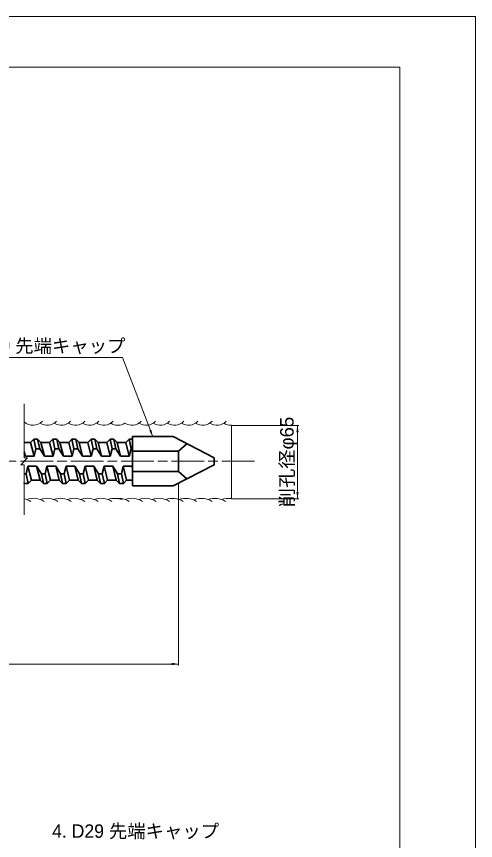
# Model space of a CAD drawing. Units: millimetres at full size, sheet at 1:2; details may follow other scales. Extents: x 1999 to 3681, y 931 to 2119.
# Drawn here: x 3344 to 3681, y 1513 to 2119 of the extents above; entities that cross this region are included whole.
import ezdxf
from ezdxf.enums import TextEntityAlignment as Align

# ---------------------------------------------------------------- set-up
doc = ezdxf.new("R2010")
doc.units = ezdxf.units.MM
doc.header["$LTSCALE"] = 2
doc.linetypes.add('CHAIN', pattern=[18.5, 12, -1.5, 3.5, -1.5])
for name, color, linetype, lineweight in [('1外形線', 7, 'Continuous', 35), ('2細い実線', 3, 'Continuous', 20), ('4中心線', 1, 'CHAIN', 15), ('6寸法線', 4, 'Continuous', 13), ('7 枠・タイトル', 7, 'Continuous', 13), ('Defpoints_2', 7, 'Continuous', 13)]:
    doc.layers.add(name, color=color, linetype=linetype, lineweight=lineweight)
doc.styles.add('ＭＳ Ｐゴシック', font='')
doc.styles.get('ＭＳ Ｐゴシック').set_extended_font_data('MS PGothic')

# ---------------------------------------------------------------- blocks, each defined once
blk = doc.blocks.new('filled_arrow')
at = {"color": 0, "linetype": 'Continuous', "lineweight": -2}
blk.add_solid([(7.5, 1.25), (0, 0), (7.5, -1.25)], dxfattribs=at)

msp = doc.modelspace()

# ---------------------------------------------------------------- linework, layer by layer
at = {"layer": '1外形線'}
for p, q in [((3356.401, 1808.065), (3354.001, 1805.665)), ((3356.401, 1808.065), (3357.903, 1801.115)), ((3356.401, 1808.065), (3359.201, 1808.065)), ((3359.201, 1808.065), (3360.703, 1801.115)), ((3359.201, 1808.065), (3361.601, 1805.665)), ((3370.401, 1808.065), (3368.001, 1805.665)), ((3370.401, 1808.065), (3371.903, 1801.115)), ((3370.401, 1808.065), (3373.201, 1808.065)), ((3373.201, 1808.065), (3374.703, 1801.115)), ((3373.201, 1808.065), (3375.601, 1805.665)), ((3384.401, 1808.065), (3382.001, 1805.665)), ((3384.401, 1808.065), (3385.903, 1801.115)), ((3384.401, 1808.065), (3387.201, 1808.065)), ((3387.201, 1808.065), (3388.703, 1801.115)), ((3387.201, 1808.065), (3389.601, 1805.665)), ((3398.401, 1808.065), (3396.001, 1805.665)), ((3398.401, 1808.065), (3399.903, 1801.115)), ((3398.401, 1808.065), (3401.201, 1808.065)), ((3401.201, 1808.065), (3402.703, 1801.115)), ((3401.201, 1808.065), (3403.601, 1805.665)), ((3412.401, 1808.065), (3410.001, 1805.665)), ((3412.401, 1808.065), (3413.903, 1801.115)), ((3412.401, 1808.065), (3415.201, 1808.065)), ((3415.201, 1808.065), (3416.703, 1801.115)), ((3415.201, 1808.065), (3417.601, 1805.665)), ((3426.401, 1808.065), (3424.001, 1805.665)), ((3426.401, 1808.065), (3427.903, 1801.115)), ((3426.401, 1808.065), (3428.801, 1808.065)), ((3428.801, 1810.015), (3458.801, 1810.015)), ((3428.801, 1810.015), (3428.801, 1791.865)), ((3458.801, 1810.015), (3488.801, 1794.365)), ((3349.344, 1805.665), (3354.001, 1805.665)), ((3354.001, 1805.665), (3356.568, 1795.546)), ((3357.903, 1801.115), (3356.568, 1795.546)), ((3357.903, 1801.115), (3360.703, 1801.115)), ((3360.703, 1801.115), (3364.168, 1795.546)), ((3361.601, 1805.665), (3364.168, 1795.546)), ((3361.601, 1805.665), (3368.001, 1805.665)), ((3368.001, 1805.665), (3370.568, 1795.546)), ((3371.903, 1801.115), (3370.568, 1795.546)), ((3371.903, 1801.115), (3374.703, 1801.115)), ((3374.703, 1801.115), (3378.168, 1795.546)), ((3375.601, 1805.665), (3378.168, 1795.546)), ((3375.601, 1805.665), (3382.001, 1805.665)), ((3382.001, 1805.665), (3384.568, 1795.546)), ((3385.903, 1801.115), (3384.568, 1795.546)), ((3385.903, 1801.115), (3388.703, 1801.115)), ((3388.703, 1801.115), (3392.168, 1795.546)), ((3389.601, 1805.665), (3392.168, 1795.546)), ((3389.601, 1805.665), (3396.001, 1805.665)), ((3396.001, 1805.665), (3398.568, 1795.546)), ((3399.903, 1801.115), (3398.568, 1795.546)), ((3399.903, 1801.115), (3402.703, 1801.115)), ((3402.703, 1801.115), (3406.168, 1795.546)), ((3403.601, 1805.665), (3406.168, 1795.546)), ((3403.601, 1805.665), (3410.001, 1805.665)), ((3410.001, 1805.665), (3412.568, 1795.546)), ((3413.903, 1801.115), (3412.568, 1795.546)), ((3413.903, 1801.115), (3416.703, 1801.115)), ((3416.703, 1801.115), (3420.168, 1795.546)), ((3417.601, 1805.665), (3420.168, 1795.546)), ((3417.601, 1805.665), (3424.001, 1805.665)), ((3424.001, 1805.665), (3426.568, 1795.546)), ((3427.903, 1801.115), (3426.568, 1795.546)), ((3427.903, 1801.115), (3428.801, 1801.115)), ((3468.801, 1804.799), (3462.801, 1799.365)), ((3349.344, 1798.795), (3350.168, 1795.546)), ((3349.344, 1796.871), (3350.168, 1795.546)), ((3350.168, 1795.546), (3356.568, 1795.546)), ((3364.168, 1795.546), (3370.568, 1795.546)), ((3378.168, 1795.546), (3384.568, 1795.546)), ((3392.168, 1795.546), (3398.568, 1795.546)), ((3406.168, 1795.546), (3412.568, 1795.546)), ((3420.168, 1795.546), (3426.568, 1795.546)), ((3428.801, 1799.365), (3462.801, 1799.365)), ((3462.801, 1799.365), (3462.801, 1791.865)), ((3488.801, 1794.365), (3488.801, 1791.865)), ((3350.7, 1782.616), (3352.035, 1788.184)), ((3352.035, 1788.184), (3354.601, 1778.065)), ((3352.035, 1788.184), (3358.435, 1788.184)), ((3361.9, 1782.616), (3358.435, 1788.184)), ((3358.435, 1788.184), (3361.001, 1778.065)), ((3364.7, 1782.616), (3366.035, 1788.184)), ((3366.035, 1788.184), (3368.601, 1778.065)), ((3366.035, 1788.184), (3372.435, 1788.184)), ((3375.9, 1782.616), (3372.435, 1788.184)), ((3372.435, 1788.184), (3375.001, 1778.065)), ((3378.7, 1782.616), (3380.035, 1788.184)), ((3380.035, 1788.184), (3382.601, 1778.065)), ((3380.035, 1788.184), (3386.435, 1788.184)), ((3389.9, 1782.616), (3386.435, 1788.184)), ((3386.435, 1788.184), (3389.001, 1778.065)), ((3392.7, 1782.616), (3394.035, 1788.184)), ((3394.035, 1788.184), (3396.601, 1778.065)), ((3394.035, 1788.184), (3400.435, 1788.184)), ((3403.9, 1782.616), (3400.435, 1788.184)), ((3400.435, 1788.184), (3403.001, 1778.065)), ((3406.7, 1782.616), (3408.035, 1788.184)), ((3408.035, 1788.184), (3410.601, 1778.065)), ((3408.035, 1788.184), (3414.435, 1788.184)), ((3417.9, 1782.616), (3414.435, 1788.184)), ((3414.435, 1788.184), (3417.001, 1778.065)), ((3420.7, 1782.616), (3422.035, 1788.184)), ((3422.035, 1788.184), (3424.601, 1778.065)), ((3422.035, 1788.184), (3428.435, 1788.184)), ((3428.801, 1787.595), (3428.435, 1788.184)), ((3428.435, 1788.184), (3428.801, 1786.74)), ((3428.801, 1773.715), (3428.801, 1791.865)), ((3458.801, 1773.715), (3488.801, 1789.365)), ((3462.801, 1784.365), (3462.801, 1791.865)), ((3488.801, 1789.365), (3488.801, 1791.865)), ((3349.343, 1782.616), (3350.7, 1782.616)), ((3350.7, 1782.616), (3352.201, 1775.665)), ((3361.9, 1782.616), (3364.7, 1782.616)), ((3361.9, 1782.616), (3363.401, 1775.665)), ((3364.7, 1782.616), (3366.201, 1775.665)), ((3375.9, 1782.616), (3378.7, 1782.616)), ((3375.9, 1782.616), (3377.401, 1775.665)), ((3378.7, 1782.616), (3380.201, 1775.665)), ((3389.9, 1782.616), (3392.7, 1782.616)), ((3389.9, 1782.616), (3391.401, 1775.665)), ((3392.7, 1782.616), (3394.201, 1775.665)), ((3403.9, 1782.616), (3406.7, 1782.616)), ((3403.9, 1782.616), (3405.401, 1775.665)), ((3406.7, 1782.616), (3408.201, 1775.665)), ((3417.9, 1782.616), (3420.7, 1782.616)), ((3417.9, 1782.616), (3419.401, 1775.665)), ((3420.7, 1782.616), (3422.201, 1775.665)), ((3428.801, 1784.365), (3462.801, 1784.365)), ((3468.801, 1778.932), (3462.801, 1784.365)), ((3349.343, 1775.935), (3349.401, 1775.665)), ((3349.401, 1775.665), (3349.343, 1775.724)), ((3349.401, 1775.665), (3352.201, 1775.665)), ((3352.201, 1775.665), (3354.601, 1778.065)), ((3354.601, 1778.065), (3361.001, 1778.065)), ((3363.401, 1775.665), (3361.001, 1778.065)), ((3363.401, 1775.665), (3366.201, 1775.665)), ((3366.201, 1775.665), (3368.601, 1778.065)), ((3368.601, 1778.065), (3375.001, 1778.065)), ((3377.401, 1775.665), (3375.001, 1778.065)), ((3377.401, 1775.665), (3380.201, 1775.665)), ((3380.201, 1775.665), (3382.601, 1778.065)), ((3382.601, 1778.065), (3389.001, 1778.065)), ((3391.401, 1775.665), (3389.001, 1778.065)), ((3391.401, 1775.665), (3394.201, 1775.665)), ((3394.201, 1775.665), (3396.601, 1778.065)), ((3396.601, 1778.065), (3403.001, 1778.065)), ((3405.401, 1775.665), (3403.001, 1778.065)), ((3405.401, 1775.665), (3408.201, 1775.665)), ((3408.201, 1775.665), (3410.601, 1778.065)), ((3410.601, 1778.065), (3417.001, 1778.065)), ((3419.401, 1775.665), (3417.001, 1778.065)), ((3419.401, 1775.665), (3422.201, 1775.665)), ((3422.201, 1775.665), (3424.601, 1778.065)), ((3424.601, 1778.065), (3428.801, 1778.065)), ((3428.801, 1773.715), (3458.801, 1773.715))]:
    msp.add_line(p, q, dxfattribs=at)
at = {"layer": '2細い実線'}
for p, q in [((3349.345, 1834.028), (3349.343, 1794.388)), ((3501.688, 1764.449), (3501.688, 1818.37)), ((3346.843, 1789.372), (3351.843, 1794.388)), ((3349.343, 1794.388), (3351.843, 1794.388)), ((3349.343, 1789.371), (3346.843, 1789.372)), ((3349.343, 1752.581), (3349.343, 1789.371))]:
    msp.add_line(p, q, dxfattribs=at)
for centre, radius, start, end in [((3355.775, 1827.727), 9.363, 226.61766, 317.16495), ((3366.165, 1827.727), 9.363, 236.29836, 317.16495), ((3376.555, 1827.726), 9.363, 236.29836, 317.16495), ((3386.945, 1827.726), 9.363, 236.29836, 317.16495), ((3397.335, 1827.726), 9.363, 236.29836, 317.16495), ((3407.725, 1827.725), 9.363, 236.29836, 317.16495), ((3418.115, 1827.725), 9.363, 236.29836, 303.69728), ((3428.505, 1827.725), 9.363, 236.29836, 317.16495), ((3438.896, 1827.724), 9.363, 236.29836, 317.16495), ((3449.286, 1827.724), 9.363, 236.29836, 317.16495), ((3459.676, 1827.724), 9.363, 236.29836, 317.16495), ((3470.066, 1827.723), 9.363, 236.29836, 317.16495), ((3480.456, 1827.723), 9.363, 236.29836, 317.16495), ((3490.846, 1827.723), 9.363, 236.29836, 317.16495), ((3501.236, 1827.722), 9.363, 236.29836, 272.76983), ((3346.195, 1749.702), 14.948, 58.00506, 77.84059), ((3356.125, 1749.702), 14.948, 58.00506, 109.39786), ((3366.055, 1749.701), 14.948, 58.00506, 109.39786), ((3375.984, 1749.7), 14.948, 58.00506, 109.39786), ((3385.914, 1749.7), 14.948, 58.00506, 109.39786), ((3395.844, 1749.699), 14.948, 58.00506, 109.39786), ((3405.774, 1749.699), 14.948, 58.00506, 109.39786), ((3415.704, 1749.698), 14.948, 67.81487, 109.39786), ((3418.465, 1749.699), 14.948, 58.00506, 95.33086), ((3428.395, 1749.699), 14.948, 58.00506, 109.39786), ((3438.325, 1749.698), 14.948, 58.00506, 109.39786), ((3448.255, 1749.698), 14.948, 58.00506, 109.39786), ((3458.185, 1749.697), 14.948, 58.00506, 109.39786), ((3468.115, 1749.696), 14.948, 58.00506, 109.39786), ((3479.425, 1749.697), 14.948, 58.00506, 109.39786), ((3489.355, 1749.696), 14.948, 58.00506, 109.39786), ((3499.285, 1749.695), 14.948, 80.7482, 109.39786)]:
    msp.add_arc(centre, radius, start, end, dxfattribs=at)
at = {"layer": '4中心線'}
msp.add_line((3518.524, 1791.865), (2259.719, 1791.865), dxfattribs=at)
at = {"layer": '6寸法線'}
for p, q in [((3501.752, 1818.302), (3551.146, 1818.302)), ((3550.146, 1818.302), (3550.146, 1764.381)), ((3462.801, 1775.603), (3462.801, 1641.823)), ((3501.749, 1764.381), (3551.146, 1764.381)), ((2318.055, 1642.823), (3462.801, 1642.823))]:
    msp.add_line(p, q, dxfattribs=at)
msp.add_lwpolyline([(3443.801, 1809.953), (3442.024, 1814.626), (3421.616, 1868.292), (3299.365, 1868.292)], dxfattribs=at)
at = {"layer": '7 枠・タイトル'}
for q in [(2054.625, 2081.75), (3625.321, 968.196)]:
    msp.add_line((3625.321, 2081.75), q, dxfattribs=at)
at = {"layer": 'Defpoints_2'}
msp.add_lwpolyline([(1998.973, 930.974), (3680.973, 930.974), (3680.973, 2118.974), (1998.973, 2118.974)], close=True, dxfattribs=at)

# ---------------------------------------------------------------- block references
at = {"layer": '6寸法線', "xscale": 0.667, "yscale": 0.667}
for p, rotation in [((3550.146, 1818.302), 270), ((3443.801, 1809.953), 110.8), ((3550.146, 1764.381), 90), ((3462.801, 1642.823), 180)]:
    msp.add_blockref('filled_arrow', p, dxfattribs=dict(at, rotation=rotation))

# ---------------------------------------------------------------- texts
at = {"layer": '6寸法線', "color": 7, "style": 'ＭＳ Ｐゴシック'}
msp.add_text('4.D29 先端キャップ', height=9.897, dxfattribs=at).set_placement((3304.556, 1868.848), align=Align.BOTTOM_LEFT)
at = {"layer": '6寸法線', "style": 'ＭＳ Ｐゴシック', "width": 1.05}
msp.add_text('削孔径φ65', height=9.897, rotation=90, dxfattribs=at).set_placement((3542.356, 1791.341), align=Align.MIDDLE_CENTER)
at = {"layer": '7 枠・タイトル', "style": 'ＭＳ Ｐゴシック'}
msp.add_text('4. D29 先端キャップ', height=9.897, dxfattribs=at).set_placement((3369.8, 1512.041), align=Align.BOTTOM_LEFT)

doc.saveas('drawing.dxf')
